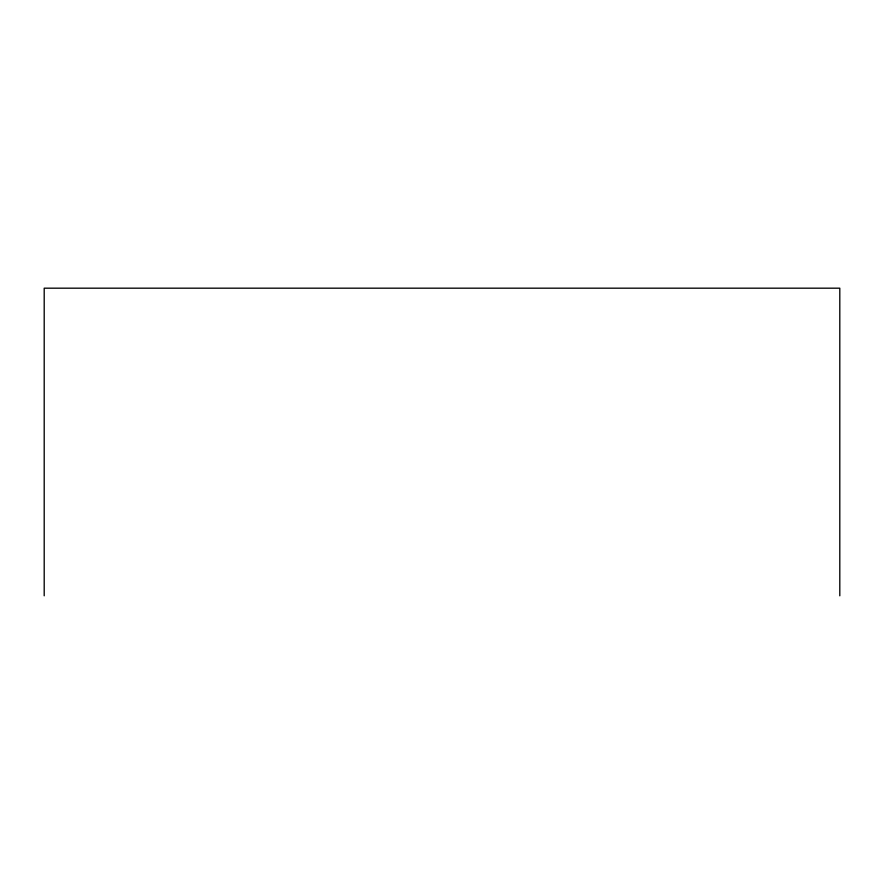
<?xml version="1.0" encoding="UTF-8"?>
<svg xmlns="http://www.w3.org/2000/svg" width="884" height="884" viewBox="0 0 884 884"><rect width="100%" height="100%" fill="white"/><g stroke="black" fill="none" stroke-linecap="round" stroke-linejoin="round"><path stroke-width="1.33" d="M839.8 595.816L839.8 288.184L44.2 288.184L44.2 595.816"/></g></svg>
